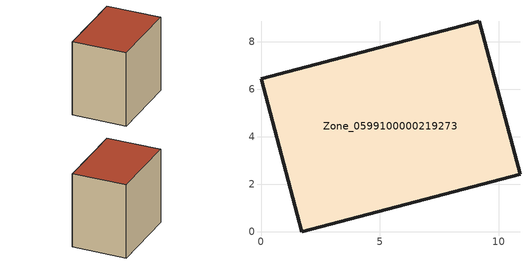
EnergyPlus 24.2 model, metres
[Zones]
Zone_0599100000219273
 floor ground (C_G): 1.71,0 0,6.44 9.19,8.86 10.9,2.42 z3.14
 wall outside (C_F): 1.71,0 10.9,2.42 9.19,8.86 0,6.44 1.71,0 z3.14:12.51
 roof outside (C_R): 0,6.44 1.71,0 10.9,2.42 9.19,8.86 z12.51
[BUILDING]
Pand.0599100000219273: North Axis=0; Terrain=City; Loads Convergence Tolerance Value=0.04; Temperature Convergence Tolerance Value=0.4; Solar Distribution=FullExterior; Maximum Number of Warmup Days=25; Minimum Number of Warmup Days=1
[Site:Location]
Rotterdam.The.Hague.AP_ZH_NLD Design_Conditions: Latitude=51.96; Longitude=4.45; Time Zone=1; Elevation=-4.5
[SITE:GROUNDTEMPERATURE:BUILDINGSURFACE]
18, 18, 18, 18, 18, 18, 18, 18, 18, 18, 18, 18
[MATERIAL] Thermal Absorptance=0.9; Solar Absorptance=0.7; Visible Absorptance=0.7
Name | Roughness | Thickness | Conductivity | Density | Specific Heat
G.TC.1946-1964 | MediumSmooth | 0.15 | 1 | 540 | 1210
F.TC.1946-1964 | Rough | 0.3 | 0.857143 | 1920 | 840
R.TC.1946-1964 | MediumRough | 0.2 | 0.235294 | 1500 | 1000
[CONSTRUCTION]
C_G: G.TC.1946-1964
C_F: F.TC.1946-1964
C_R: R.TC.1946-1964
[ZONE]
Zone_0599100000219273: Type=1; Multiplier=1; Ceiling Height=Autocalculate; Volume=Autocalculate; Floor Area=autocalculate; Part of Total Floor Area=Yes
[ZONEINFILTRATION:DESIGNFLOWRATE]
Infil_Zone_0599100000219273: Zone or ZoneList or Space or SpaceList=Zone_0599100000219273; Schedule=AlwaysOn; Design Flow Rate Calculation Method=Flow/Area; Flow Rate per Floor Area=0.003; Constant Term Coefficient=1; Temperature Term Coefficient=0; Velocity Term Coefficient=0; Velocity Squared Term Coefficient=0
[HVACTEMPLATE:ZONE:IDEALLOADSAIRSYSTEM]
Zone_0599100000219273: Maximum Heating Supply Air Temperature=50; Minimum Cooling Supply Air Temperature=13; Maximum Heating Supply Air Humidity Ratio=0.0156; Minimum Cooling Supply Air Humidity Ratio=0.0077; Heating Limit=NoLimit; Cooling Limit=NoLimit; Dehumidification Control Type=ConstantSensibleHeatRatio; Cooling Sensible Heat Ratio=0.7; Dehumidification Setpoint=60; Humidification Control Type=None; Humidification Setpoint=30; Outdoor Air Method=None; Outdoor Air Flow Rate per Person=0.00944; Outdoor Air Flow Rate per Zone Floor Area=0; Outdoor Air Flow Rate per Zone=0; Demand Controlled Ventilation Type=None; Outdoor Air Economizer Type=NoEconomizer; Heat Recovery Type=None; Sensible Heat Recovery Effectiveness=0.7; Latent Heat Recovery Effectiveness=0.65
[ZONECONTROL:THERMOSTAT]
ThermostatControl_Zone_0599100000219273: Zone or ZoneList=Zone_0599100000219273; Control Type Schedule=DualSetpointControlType; Control 1=Thermostat_Zone_0599100000219273; Temperature Difference Between Cutout And Setpoint=0
[THERMOSTATSETPOINT:DUALSETPOINT]
Thermostat_Zone_0599100000219273: Heating Setpoint Temperature Schedule=HeatingSetpoint_Zone_0599100000219273; Cooling Setpoint Temperature Schedule=CoolingSetpoint_Zone_0599100000219273
[SCHEDULE:COMPACT]
HeatingSetpoint_Zone_0599100000219273: Through: 12/31, For: AllDays, Until: 24:00, 21
CoolingSetpoint_Zone_0599100000219273: Through: 12/31, For: AllDays, Until: 24:00, 24
DualSetpointControlType: Through: 12/31, For: AllDays, Until: 24:00, 4
AlwaysOn: Through: 12/31, For: AllDays, Until: 24:00, 1
